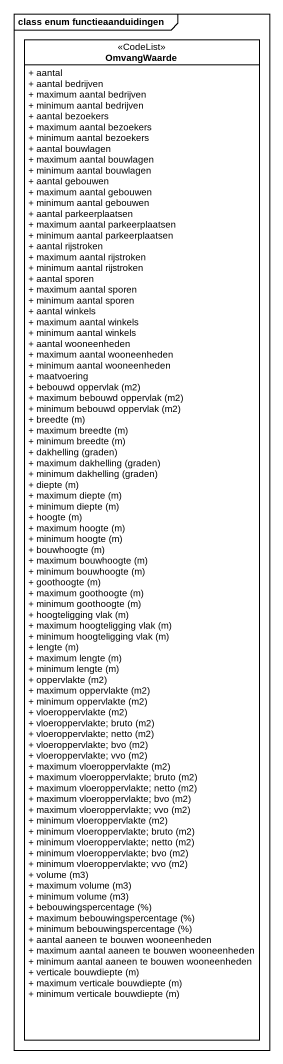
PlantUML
@startuml
mainframe class enum functieaanduidingen
hide circle
hide empty members
skinparam classAttributeIconSize 0
class OmvangWaarde <<CodeList>> {
  + aantal
  + aantal bedrijven
  + maximum aantal bedrijven
  + minimum aantal bedrijven
  + aantal bezoekers
  + maximum aantal bezoekers
  + minimum aantal bezoekers
  + aantal bouwlagen
  + maximum aantal bouwlagen
  + minimum aantal bouwlagen
  + aantal gebouwen
  + maximum aantal gebouwen
  + minimum aantal gebouwen
  + aantal parkeerplaatsen
  + maximum aantal parkeerplaatsen
  + minimum aantal parkeerplaatsen
  + aantal rijstroken
  + maximum aantal rijstroken
  + minimum aantal rijstroken
  + aantal sporen
  + maximum aantal sporen
  + minimum aantal sporen
  + aantal winkels
  + maximum aantal winkels
  + minimum aantal winkels
  + aantal wooneenheden
  + maximum aantal wooneenheden
  + minimum aantal wooneenheden
  + maatvoering
  {field} + bebouwd oppervlak (m2)
  {field} + maximum bebouwd oppervlak (m2)
  {field} + minimum bebouwd oppervlak (m2)
  {field} + breedte (m)
  {field} + maximum breedte (m)
  {field} + minimum breedte (m)
  {field} + dakhelling (graden)
  {field} + maximum dakhelling (graden)
  {field} + minimum dakhelling (graden)
  {field} + diepte (m)
  {field} + maximum diepte (m)
  {field} + minimum diepte (m)
  {field} + hoogte (m)
  {field} + maximum hoogte (m)
  {field} + minimum hoogte (m)
  {field} + bouwhoogte (m)
  {field} + maximum bouwhoogte (m)
  {field} + minimum bouwhoogte (m)
  {field} + goothoogte (m)
  {field} + maximum goothoogte (m)
  {field} + minimum goothoogte (m)
  {field} + hoogteligging vlak (m)
  {field} + maximum hoogteligging vlak (m)
  {field} + minimum hoogteligging vlak (m)
  {field} + lengte (m)
  {field} + maximum lengte (m)
  {field} + minimum lengte (m)
  {field} + oppervlakte (m2)
  {field} + maximum oppervlakte (m2)
  {field} + minimum oppervlakte (m2)
  {field} + vloeroppervlakte (m2)
  {field} + vloeroppervlakte; bruto (m2)
  {field} + vloeroppervlakte; netto (m2)
  {field} + vloeroppervlakte; bvo (m2)
  {field} + vloeroppervlakte; vvo (m2)
  {field} + maximum vloeroppervlakte (m2)
  {field} + maximum vloeroppervlakte; bruto (m2)
  {field} + maximum vloeroppervlakte; netto (m2)
  {field} + maximum vloeroppervlakte; bvo (m2)
  {field} + maximum vloeroppervlakte; vvo (m2)
  {field} + minimum vloeroppervlakte (m2)
  {field} + minimum vloeroppervlakte; bruto (m2)
  {field} + minimum vloeroppervlakte; netto (m2)
  {field} + minimum vloeroppervlakte; bvo (m2)
  {field} + minimum vloeroppervlakte; vvo (m2)
  {field} + volume (m3)
  {field} + maximum volume (m3)
  {field} + minimum volume (m3)
  {field} + bebouwingspercentage (%)
  {field} + maximum bebouwingspercentage (%)
  {field} + minimum bebouwingspercentage (%)
  + aantal aaneen te bouwen wooneenheden
  + maximum aantal aaneen te bouwen wooneenheden
  + minimum aantal aaneen te bouwen wooneenheden
  {field} + verticale bouwdiepte (m)
  {field} + maximum verticale bouwdiepte (m)
  {field} + minimum verticale bouwdiepte (m)
}
@enduml
